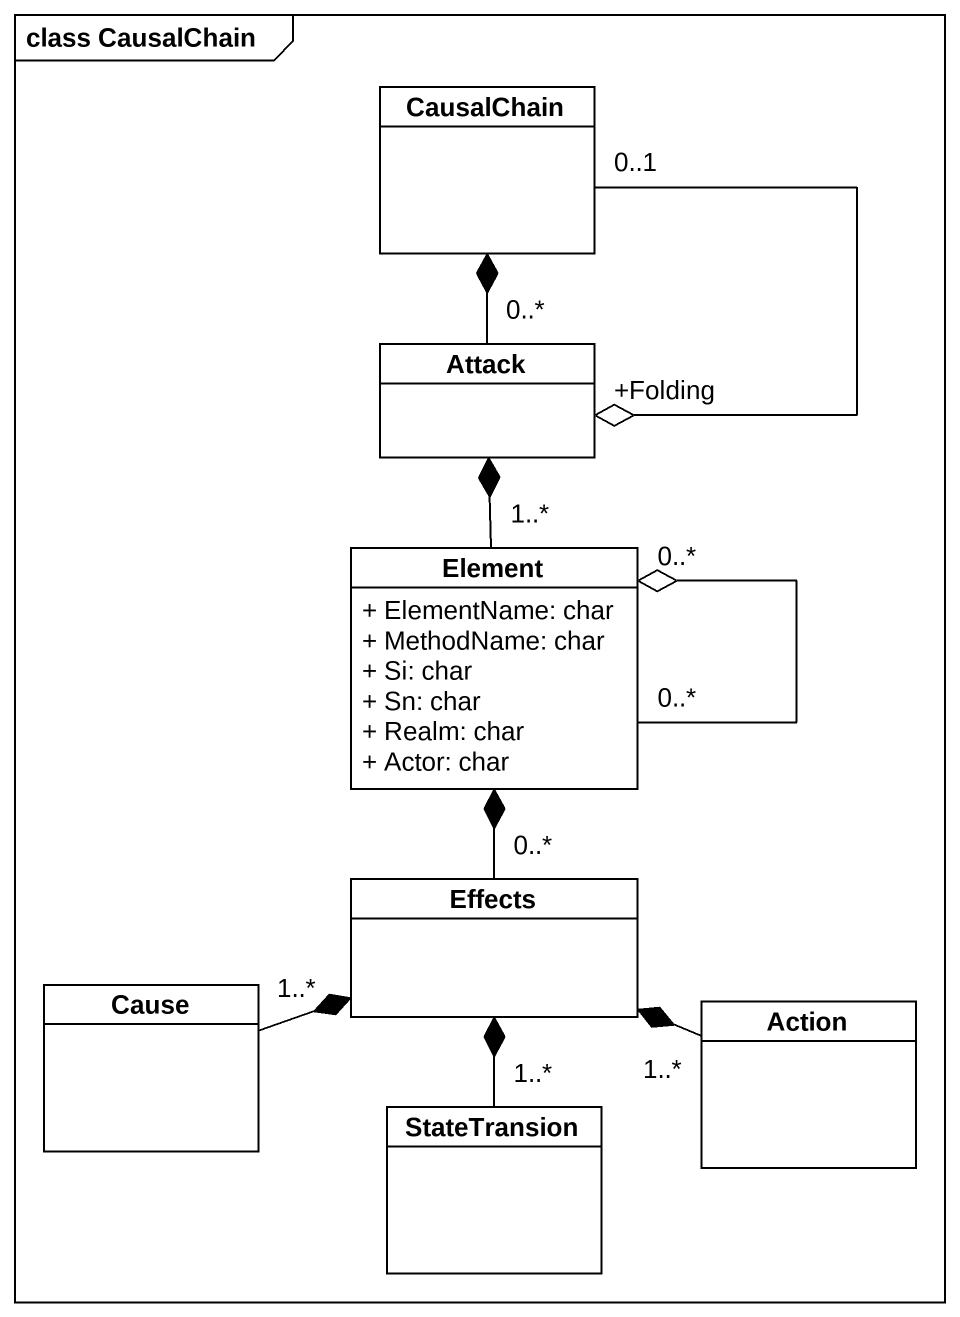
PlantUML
@startuml
mainframe class CausalChain
hide circle
hide empty members
skinparam classAttributeIconSize 0
class CausalChain
class Attack
class Element {
  + ElementName: char
  + MethodName: char
  + Si: char
  + Sn: char
  + Realm: char
  + Actor: char
}
class Effects
class Cause
class "Action" as Action_
class StateTransion
CausalChain "0..1" --o "+Folding" Attack
Attack "0..*" -up-* CausalChain
Element "1..*" -up-* Attack
Element "0..*" --o "0..*" Element
Effects "0..*" -up-* Element
Cause "1..*" -right-* Effects
Action_ "1..*" -left-* Effects
StateTransion "1..*" -up-* Effects
@enduml
